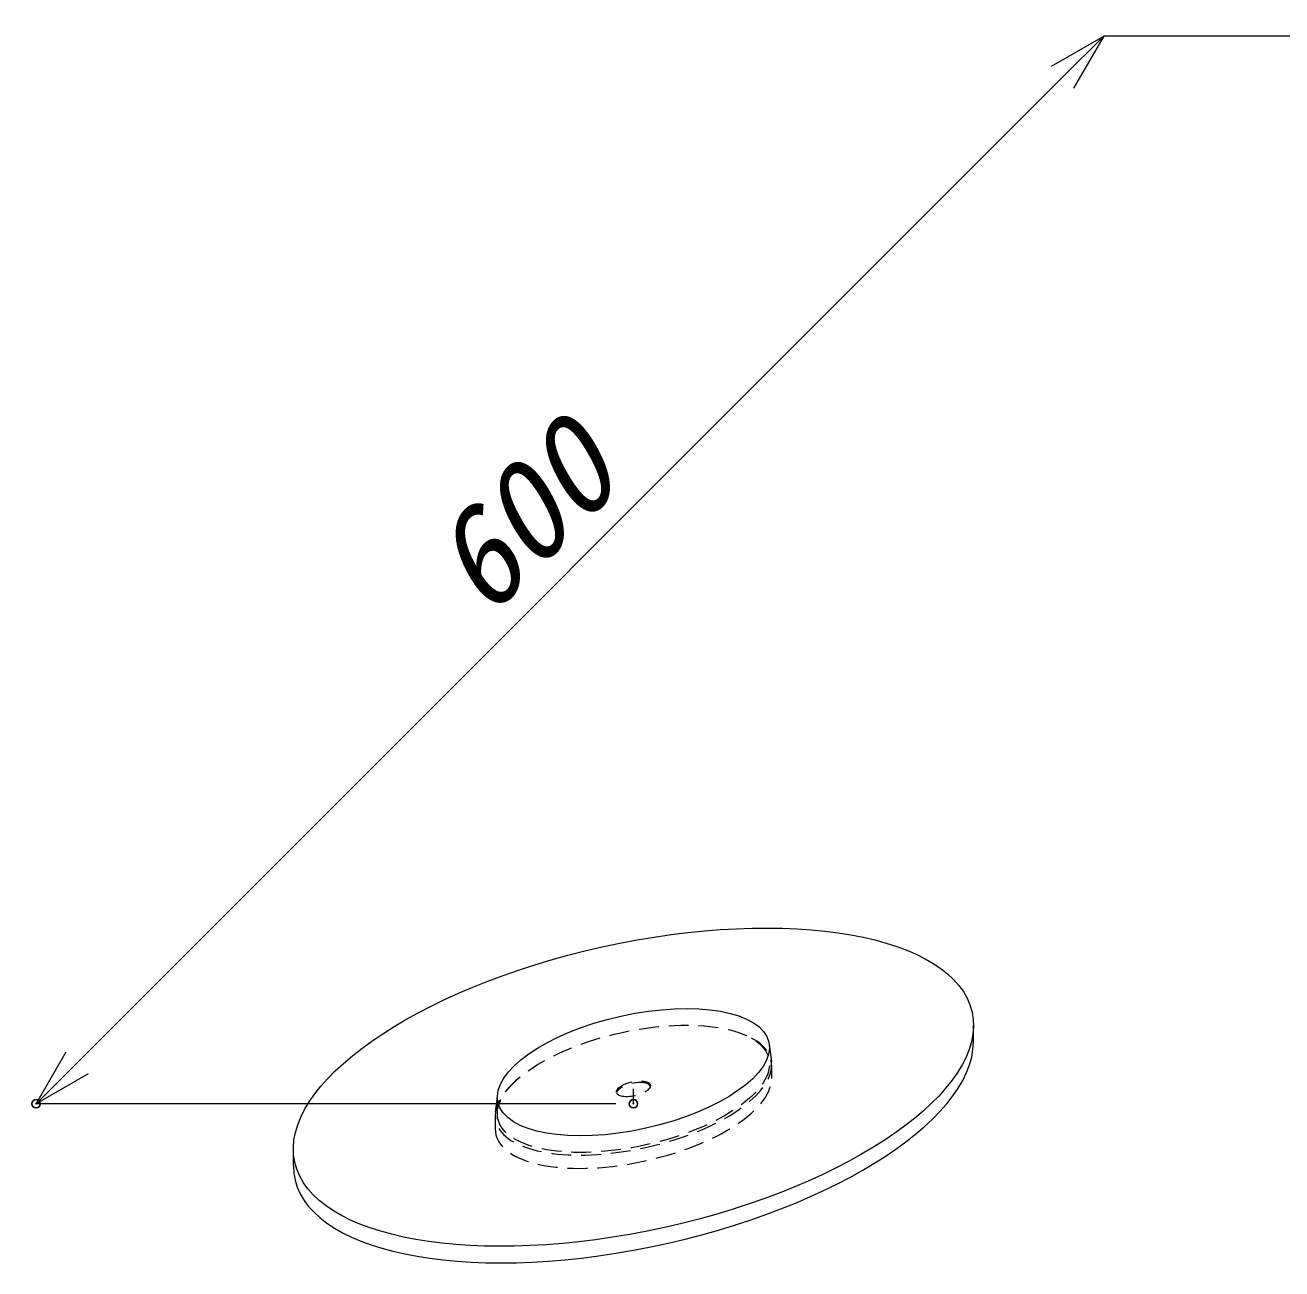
# Model space of a CAD drawing. Units: millimetres, scale not verified. Extents: x -840 to 840, y -594 to 594.
# Drawn here: x -314.4 to -162.9, y 214.8 to 364.7 of the extents above; entities that cross this region are included whole.
import ezdxf
from ezdxf.enums import TextEntityAlignment as Align

# ---------------------------------------------------------------- set-up
doc = ezdxf.new("R2010")
doc.units = ezdxf.units.MM
doc.header["$LTSCALE"] = 2
doc.header["$PDMODE"] = 32
doc.header["$PDSIZE"] = 1
doc.linetypes.add('CHAIN1', pattern=[8, 5, -1, 1, -1])
doc.linetypes.add('DASHED1', pattern=[1.8, 1.2, -0.6])
for name, color, linetype, lineweight in [('0-1_寸法線', 7, 'Continuous', 9), ('0-6_0', 7, 'Continuous', 9), ('0-C_部材(積層鋼板)', 4, 'Continuous', 9), ('0-E_中心線', 2, 'CHAIN1', 9), ('0-F_増張りシート', 7, 'Continuous', 9)]:
    doc.layers.add(name, color=color, linetype=linetype, lineweight=lineweight)
doc.layers.add('0-7_Defpoints', color=7, linetype='Continuous')
doc.styles.add('ＭＳ ゴシック', font='')
doc.styles.get('ＭＳ ゴシック').set_extended_font_data('MS Gothic')

# ---------------------------------------------------------------- blocks, each defined once
blk = doc.blocks.new('_Open30')
at = {"layer": '0-6_0'}
blk.add_line((0, 0), (-2, 0), dxfattribs=at)
blk.add_lwpolyline([(-2, 0.5359), (0, 0), (-2, -0.5359)], dxfattribs=at)

msp = doc.modelspace()

# ---------------------------------------------------------------- linework, layer by layer
at = {"layer": '0-1_寸法線'}
for p, q in [((-114.462, 363.395), (-184.34, 363.395)), ((-189.29, 358.445), (-308.084, 239.651)), ((-243.155, 234.701), (-313.034, 234.701))]:
    msp.add_line(p, q, dxfattribs=at)
at = {"layer": '0-7_Defpoints'}
for p in [(-313.034, 234.701), (-241.034, 234.701)]:
    msp.add_point(p, dxfattribs=at)
at = {"layer": '0-C_部材(積層鋼板)', "color": 134, "linetype": 'DASHED1'}
for p, q in [((-224.381, 239.334), (-224.381, 237.734)), ((-257.686, 233.269), (-257.686, 231.669))]:
    msp.add_line(p, q, dxfattribs=at)
for major_axis in [(-16.328, -3.62), (-2.041, -0.452)]:
    msp.add_ellipse((-241.034, 236.501), major_axis=major_axis, ratio=0.414214, dxfattribs=at)
for centre, major_axis, start_param, end_param in [((-241.034, 236.301), (-16.583, -3.676), 5.5951713, 9.9296477), ((-241.034, 234.701), (-16.583, -3.676), 6.1916132, 9.3332058), ((-241.034, 236.301), (-2.041, -0.452), 3.1634857, 6.078148)]:
    msp.add_ellipse(centre, major_axis=major_axis, ratio=0.414214, start_param=start_param, end_param=end_param, dxfattribs=at)
at = {"layer": '0-E_中心線'}
msp.add_line((-241.034, 234.701), (-241.034, 236.501), dxfattribs=at)
at = {"layer": '0-F_増張りシート'}
for p, q in [((-200.043, 242.167), (-200.043, 244.167)), ((-200.043, 242.167), (-200.043, 244.167)), ((-282.025, 227.236), (-282.025, 229.236)), ((-282.025, 227.236), (-282.025, 229.236))]:
    msp.add_line(p, q, dxfattribs=at)
at = {"layer": '0-F_増張りシート', "color": 134}
for p, q in [((-224.663, 241.873), (-224.381, 239.734)), ((-257.405, 235.91), (-257.686, 233.669))]:
    msp.add_line(p, q, dxfattribs=at)
at = {"layer": '0-F_増張りシート'}
msp.add_ellipse((-241.034, 236.701), major_axis=(-40.819, -9.049), ratio=0.414214, dxfattribs=at)
at = {"layer": '0-F_増張りシート', "color": 134}
msp.add_ellipse((-241.034, 238.501), major_axis=(-16.328, -3.62), ratio=0.414214, dxfattribs=at)
at = {"layer": '0-F_増張りシート'}
msp.add_ellipse((-241.034, 234.701), major_axis=(-40.819, -9.049), ratio=0.414214, start_param=6.1916132, end_param=9.3332058, dxfattribs=at)

# ---------------------------------------------------------------- block references
at = {"layer": '0-1_寸法線', "xscale": 3.5, "yscale": 3.5}
for p, rotation in [((-184.34, 363.395), 45), ((-313.034, 234.701), 225)]:
    msp.add_blockref('_Open30', p, dxfattribs=dict(at, rotation=rotation))

# ---------------------------------------------------------------- texts
at = {"layer": '0-1_寸法線', "style": 'ＭＳ ゴシック', "oblique": 15}
msp.add_text('600', height=11.54, rotation=45, dxfattribs=at).set_placement((-256.234, 290.482), align=Align.BOTTOM_LEFT)

doc.saveas('drawing.dxf')
